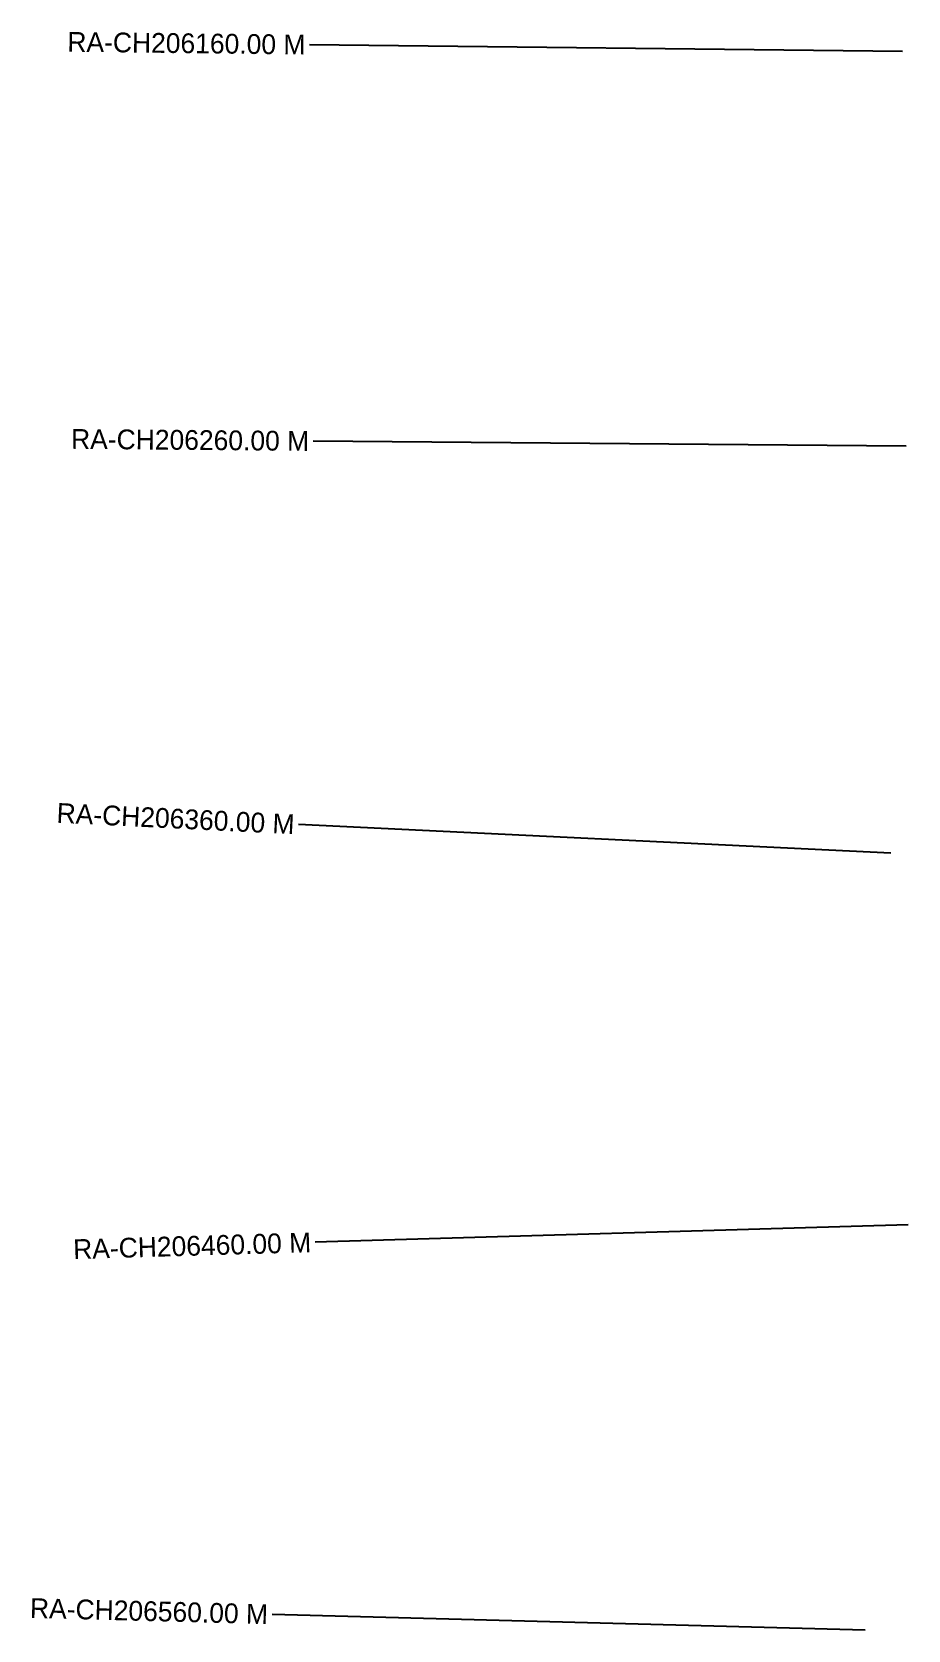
# Model space of a CAD drawing. Header units: metres. Extents: x 274700 to 279661, y 2078097 to 2078501.
# Drawn here: x 274699.8 to 274921.3, y 2078097.1 to 2078501.1 of the extents above; entities outside this region: 2.
import ezdxf
from ezdxf.enums import TextEntityAlignment as Align

# ---------------------------------------------------------------- set-up
doc = ezdxf.new("R2010")
doc.units = ezdxf.units.M
for name, color, linetype in [('CS', 134, 'Continuous'), ('CSMark', 210, 'Continuous'), ('VILLAGE BOUNDRY', 10, 'Continuous'), ('VILLAGE NAME', 250, 'Continuous')]:
    doc.layers.add(name, color=color, linetype=linetype)

msp = doc.modelspace()

# ---------------------------------------------------------------- linework, layer by layer
at = {"layer": 'CS'}
for p, q in [((274919.93, 2078496.08), (274769.94, 2078497.84)), ((274920.88, 2078396.33), (274770.88, 2078397.65)), ((274917, 2078293.44), (274767.18, 2078300.71)), ((274921.31, 2078199.53), (274771.38, 2078195.14)), ((274910.43, 2078097.11), (274760.48, 2078101.07))]:
    msp.add_line(p, q, dxfattribs=at)
at = {"layer": 'VILLAGE BOUNDRY'}
msp.add_lwpolyline([(279635.29, 2078403.24), (279661.25, 2078416.02), (279647.35, 2078438.46), (279650.77, 2078448.94), (279609.77, 2078455.23), (279596.94, 2078468.25), (279558.3, 2078494.43), (279541.87, 2078481.52), (279541.87, 2078468.3), (279532.02, 2078442.82), (279415.45, 2078437.21), (279428.18, 2078404.75), (279415.21, 2078404.84), (279402.09, 2078379.04), (279402, 2078366.11), (279414.36, 2078354.37), (279414.36, 2078288.36), (279401.15, 2078249.63), (279388.12, 2078236.75), (279388.03, 2078223.82), (279413.7, 2078214.21), (279413.7, 2078197.54), (279439.6, 2078197.54), (279452.66, 2078210.23), (279478.52, 2078210.23), (279491.77, 2078248.96), (279517.63, 2078248.78), (279491.4, 2078197.17), (279523.6, 2078177.54), (279536.5, 2078170.98), (279555.94, 2078170.83), (279555.94, 2078206.28), (279581.89, 2078183.58), (279607.79, 2078183.58), (279607.79, 2078261.6), (279624.28, 2078261.6), (279628.24, 2078325.63)], close=True, dxfattribs=at)

# ---------------------------------------------------------------- texts
at = {"layer": 'CSMark'}
for s, rotation, p in [('RA-CH206160.00 M', 359.3254, (274768.94, 2078497.85)), ('RA-CH206260.00 M', 359.496, (274769.88, 2078397.66)), ('RA-CH206360.00 M', 357.2205, (274766.18, 2078300.76)), ('RA-CH206460.00 M', 1.6743, (274770.38, 2078195.11)), ('RA-CH206560.00 M', 358.4881, (274759.48, 2078101.09))]:
    msp.add_text(s, height=5, rotation=rotation, dxfattribs=at).set_placement(p, align=Align.MIDDLE_RIGHT)
at = {"layer": 'VILLAGE NAME', "insert": (279439.25, 2078335.96), "char_height": 24.6519, "attachment_point": 1, "rotation": 1.1028}
msp.add_mtext_dynamic_manual_height_columns('{\\fArial|b0|i0|c0|p34;VIRTSARAL}', width=164.7859, gutter_width=123.26, heights=[0], dxfattribs=at)

doc.saveas('drawing.dxf')
